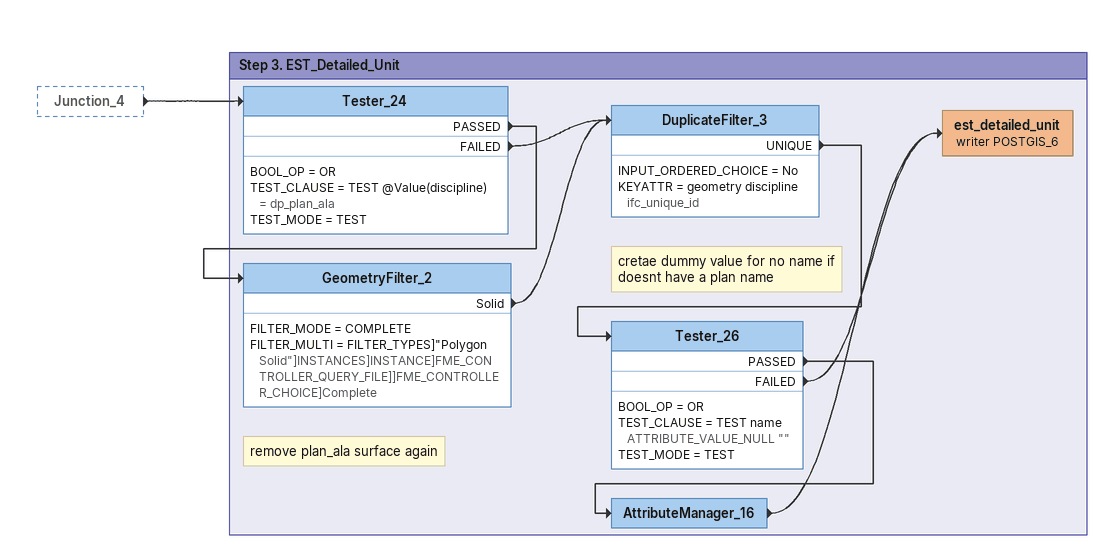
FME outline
Junction_4 [outside]
    -> Tester_24

Bookmark: Step 3. EST_Detailed_Unit
Tester_24
    BOOL_OP = OR
    TEST_CLAUSE = TEST @Value(discipline) = dp_plan_ala
    TEST_MODE = TEST
    PASSED -> GeometryFilter_2
    FAILED -> DuplicateFilter_3
Note: remove plan_ala surface again
GeometryFilter_2
    FILTER_MODE = COMPLETE
    FILTER_MULTI = FILTER_TYPES]"Polygon Solid"]INSTANCES]INSTANCE]FME_CONTROLLER_QUERY_FILE]]FME_CONTROLLER_CHOICE]Complete
    Solid -> DuplicateFilter_3
DuplicateFilter_3
    INPUT_ORDERED_CHOICE = No
    KEYATTR = geometry discipline ifc_unique_id
    UNIQUE -> Tester_26
Note: cretae dummy value for no name if doesnt have a plan name
Tester_26
    BOOL_OP = OR
    TEST_CLAUSE = TEST name ATTRIBUTE_VALUE_NULL ""
    TEST_MODE = TEST
    PASSED -> AttributeManager_16
    FAILED -> est_detailed_unit (writer POSTGIS_6)
AttributeManager_16
    -> est_detailed_unit (writer POSTGIS_6)
est_detailed_unit (writer POSTGIS_6)
